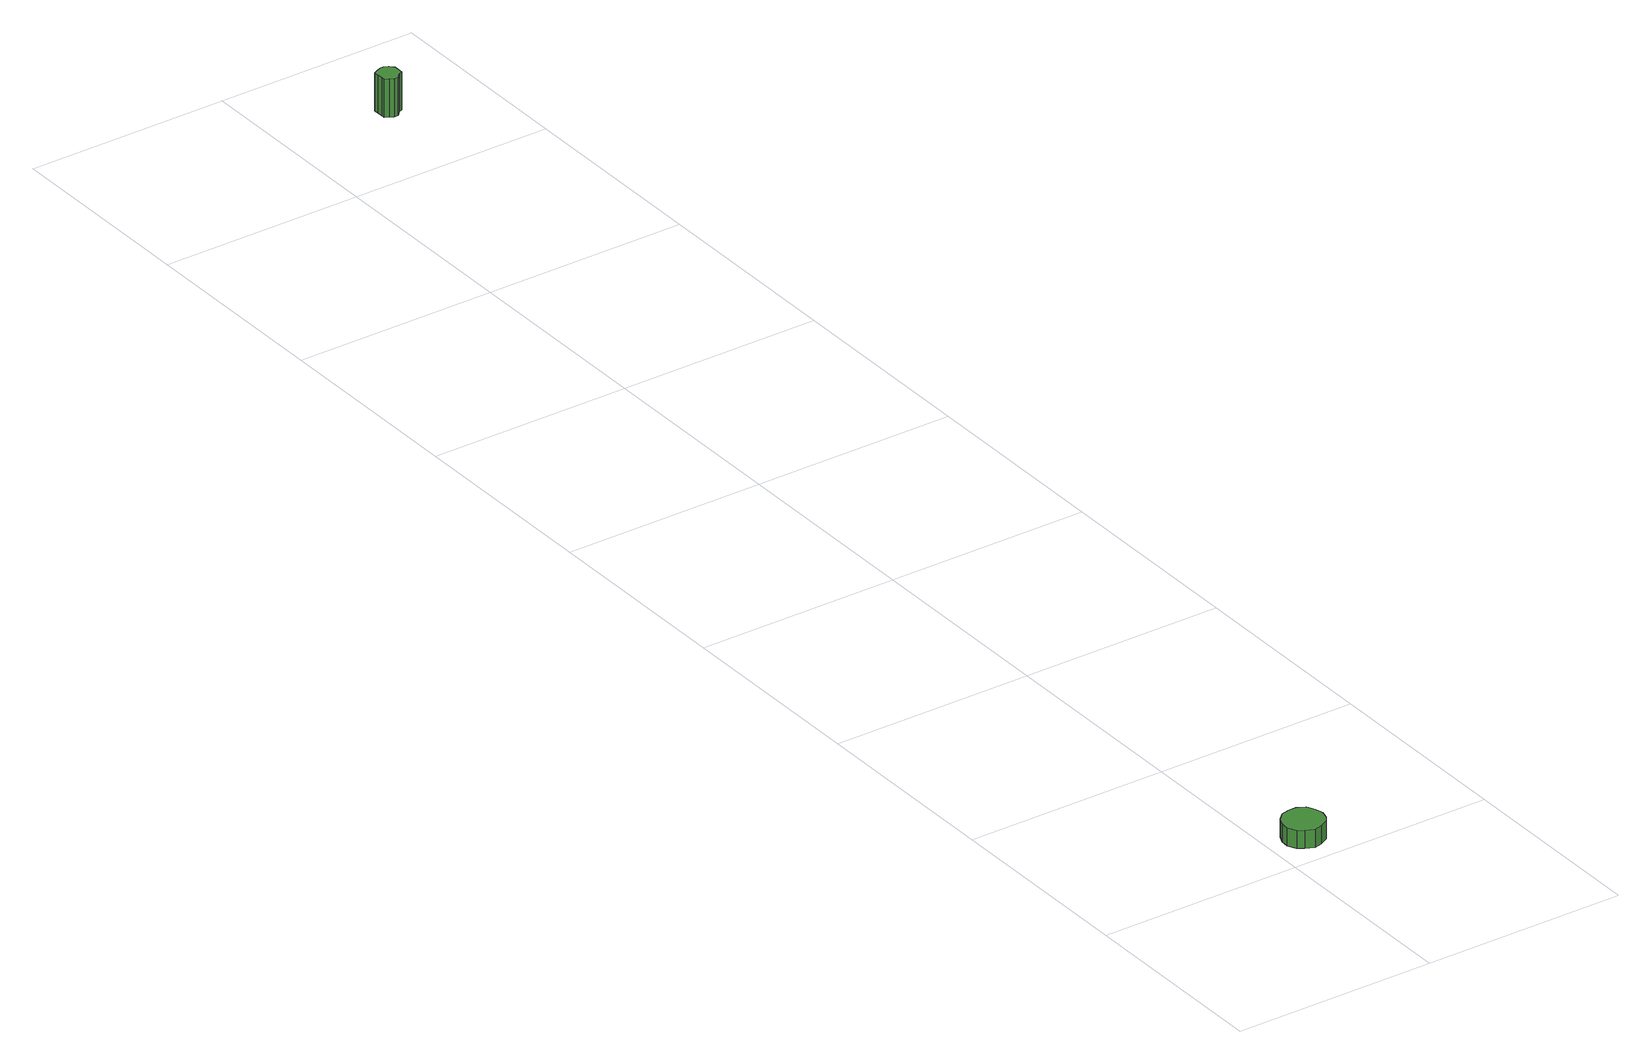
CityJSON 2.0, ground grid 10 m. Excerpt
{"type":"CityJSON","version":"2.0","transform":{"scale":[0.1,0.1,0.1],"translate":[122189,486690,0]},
"CityObjects":{
"tree1":{"type":"SolitaryVegetationObject","attributes":{"function":"something"},"geometry":[{"type":"MultiSurface","lod":"1","boundaries":[[[0,1,2,3,4,5,6,7,8,9,10,11,12,13,14]],[[15,16,17,18,19,20,21,22,23,24,25,26,27,28,29]],[[0,29,28,1]],[[1,28,27,2]],[[2,27,26,3]],[[3,26,25,4]],[[4,25,24,5]],[[5,24,23,6]],[[6,23,22,7]],[[7,22,21,8]],[[8,21,20,9]],[[9,20,19,10]],[[10,19,18,11]],[[11,18,17,12]],[[12,17,16,13]],[[13,16,15,14]],[[14,15,29,0]]]}]},
"tree2":{"type":"SolitaryVegetationObject","attributes":{"function":"something"},"geometry":[{"type":"MultiSurface","lod":"1","boundaries":[[[30,31,32,33,34,35,36,37,38,39,40,41,42,43,44]],[[45,46,47,48,49,50,51,52,53,54,55,56,57,58,59]],[[30,59,58,31]],[[31,58,57,32]],[[32,57,56,33]],[[33,56,55,34]],[[34,55,54,35]],[[35,54,53,36]],[[36,53,52,37]],[[37,52,51,38]],[[38,51,50,39]],[[39,50,49,40]],[[40,49,48,41]],[[41,48,47,42]],[[42,47,46,43]],[[43,46,45,44]],[[44,45,59,30]]]}]}
},
"vertices":[
[28,19,9],[27,23,9],[25,27,9],[21,29,9],[17,29,9],[13,28,9],[10,25,9],[8,21,9],[8,17,9],[10,13,9],[13,11,9],[17,9,9],[21,10,9],[25,12,9],[27,15,9],[27,15,0],[25,12,0],[21,10,0],[17,9,0],[13,11,0],[10,13,0],[8,17,0],[8,21,0],[10,25,0],[13,28,0],[17,29,0],[21,29,0],[25,27,0],[27,23,0],[28,19,0],
[54,745,24],[54,747,24],[52,749,24],[50,750,24],[48,750,24],[46,749,24],[44,748,24],[44,746,24],[44,743,24],[44,741,24],[46,740,24],[48,739,24],[50,739,24],[52,741,24],[54,742,24],[54,742,5],[52,741,5],[50,739,5],[48,739,5],[46,740,5],[44,741,5],[44,743,5],[44,746,5],[44,748,5],[46,749,5],[48,750,5],[50,750,5],[52,749,5],[54,747,5],[54,745,5]
]}
